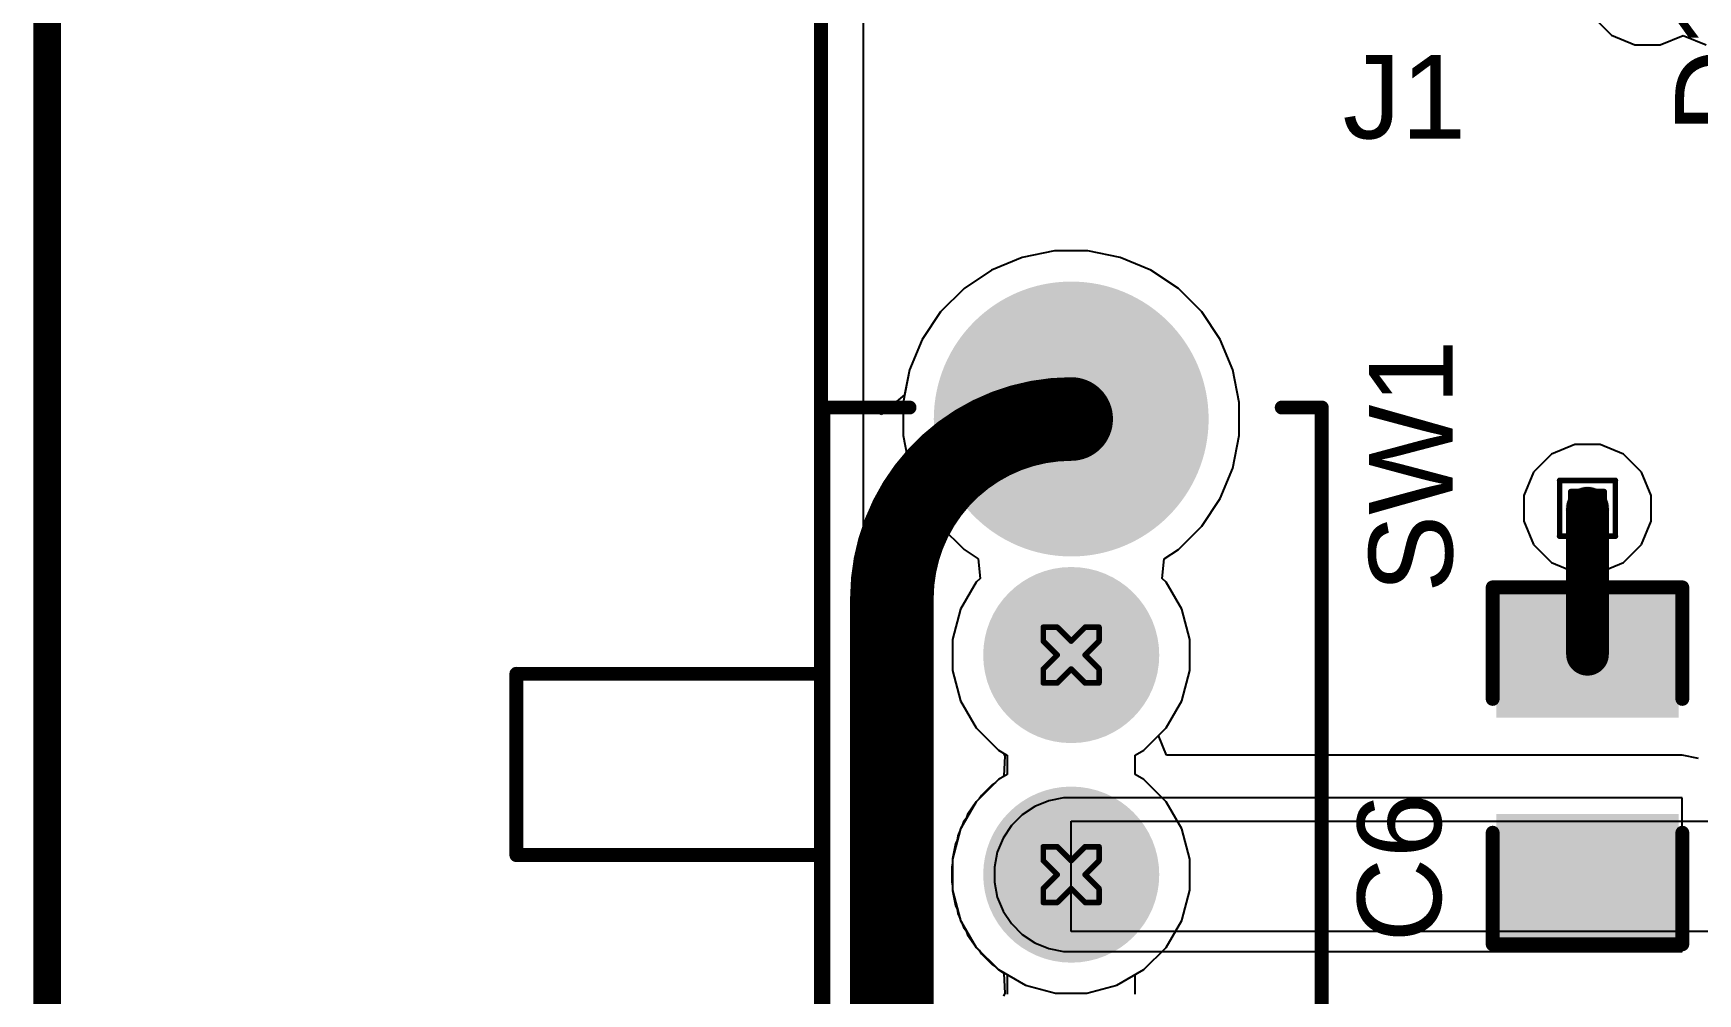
# Model space of a CAD drawing. Header units: inches. Extents: x -12 to 5357, y -8 to 5291.
# Drawn here: x -11.18 to 3.99, y 11.55 to 20.3 of the extents above; entities that cross this region are included whole.
import ezdxf

# ---------------------------------------------------------------- set-up
doc = ezdxf.new("R2010")
doc.units = ezdxf.units.IN
for name, color, linetype in [('Board Outline', 216, 'Continuous'), ('Bottom Layer', 5, 'Continuous'), ('Bottom Solder', 6, 'Continuous'), ('Dimension', 6, 'Continuous'), ('Drill Drawing', 1, 'Continuous'), ('Ground', 16, 'Continuous'), ('Multi-Layer', 9, 'Continuous'), ('Pad Holes', 156, 'Continuous'), ('Power', 76, 'Continuous'), ('Top Layer', 1, 'Continuous'), ('Top Overlay', 2, 'Continuous'), ('Top Paste', 8, 'Continuous'), ('Top Solder', 216, 'Continuous'), ('Via Holes', 16, 'Continuous')]:
    doc.layers.add(name, color=color, linetype=linetype)
doc.styles.add('Arial', font='', dxfattribs={"height": 0.2})
doc.styles.get('Arial').set_extended_font_data('Arial')

# ---------------------------------------------------------------- blocks, each defined once
blk = doc.blocks.new('SK_12D29_G060_24')
at = {"layer": 'Bottom Layer'}
h = blk.add_hatch(color=5, dxfattribs=at)
edge = h.paths.add_edge_path()
edge.add_arc((-4.15, 0), 1.15, 0, 360)
h = blk.add_hatch(color=5, dxfattribs=at)
edge = h.paths.add_edge_path()
edge.add_arc((4.15, 0), 1.15, 0, 360)
h = blk.add_hatch(color=5, dxfattribs=at)
edge = h.paths.add_edge_path()
edge.add_arc((-2, 0), 0.7, 0, 360)
h = blk.add_hatch(color=5, dxfattribs=at)
edge = h.paths.add_edge_path()
edge.add_arc((0, 0), 0.7, 0, 360)
h = blk.add_hatch(color=5, dxfattribs=at)
edge = h.paths.add_edge_path()
edge.add_arc((2, 0), 0.7, 0, 360)
at = {"layer": 'Bottom Solder'}
h = blk.add_hatch(color=6, dxfattribs=at)
edge = h.paths.add_edge_path()
edge.add_arc((-4.15, 0), 1.252, 0, 360)
h = blk.add_hatch(color=6, dxfattribs=at)
edge = h.paths.add_edge_path()
edge.add_arc((4.15, 0), 1.252, 0, 360)
h = blk.add_hatch(color=6, dxfattribs=at)
edge = h.paths.add_edge_path()
edge.add_arc((-2, 0), 0.802, 0, 360)
h = blk.add_hatch(color=6, dxfattribs=at)
edge = h.paths.add_edge_path()
edge.add_arc((0, 0), 0.802, 0, 360)
h = blk.add_hatch(color=6, dxfattribs=at)
edge = h.paths.add_edge_path()
edge.add_arc((2, 0), 0.802, 0, 360)
at = {"layer": 'Ground'}
h = blk.add_hatch(color=16, dxfattribs=at)
edge = h.paths.add_edge_path()
edge.add_arc((-4.15, 0), 1.15, 0, 360)
h = blk.add_hatch(color=16, dxfattribs=at)
edge = h.paths.add_edge_path()
edge.add_arc((4.15, 0), 1.15, 0, 360)
h = blk.add_hatch(color=16, dxfattribs=at)
edge = h.paths.add_edge_path()
edge.add_arc((-2, 0), 0.7, 0, 360)
h = blk.add_hatch(color=16, dxfattribs=at)
edge = h.paths.add_edge_path()
edge.add_arc((0, 0), 0.7, 0, 360)
h = blk.add_hatch(color=16, dxfattribs=at)
edge = h.paths.add_edge_path()
edge.add_arc((2, 0), 0.7, 0, 360)
at = {"layer": 'Multi-Layer'}
h = blk.add_hatch(color=9, dxfattribs=at)
edge = h.paths.add_edge_path()
edge.add_arc((-4.15, 0), 1.15, 0, 360)
h = blk.add_hatch(color=9, dxfattribs=at)
edge = h.paths.add_edge_path()
edge.add_arc((4.15, 0), 1.15, 0, 360)
h = blk.add_hatch(color=9, dxfattribs=at)
edge = h.paths.add_edge_path()
edge.add_arc((-2, 0), 0.7, 0, 360)
h = blk.add_hatch(color=9, dxfattribs=at)
edge = h.paths.add_edge_path()
edge.add_arc((0, 0), 0.7, 0, 360)
h = blk.add_hatch(color=9, dxfattribs=at)
edge = h.paths.add_edge_path()
edge.add_arc((2, 0), 0.7, 0, 360)
at = {"layer": 'Pad Holes'}
h = blk.add_hatch(color=7, dxfattribs=at)
edge = h.paths.add_edge_path()
edge.add_arc((-4.15, 0), 0.6, 0, 360)
h = blk.add_hatch(color=7, dxfattribs=at)
edge = h.paths.add_edge_path()
edge.add_arc((4.15, 0), 0.6, 0, 360)
h = blk.add_hatch(color=7, dxfattribs=at)
edge = h.paths.add_edge_path()
edge.add_arc((-2, 0), 0.45, 0, 360)
h = blk.add_hatch(color=7, dxfattribs=at)
edge = h.paths.add_edge_path()
edge.add_arc((0, 0), 0.45, 0, 360)
h = blk.add_hatch(color=7, dxfattribs=at)
edge = h.paths.add_edge_path()
edge.add_arc((2, 0), 0.45, 0, 360)
at = {"layer": 'Power'}
h = blk.add_hatch(color=76, dxfattribs=at)
edge = h.paths.add_edge_path()
edge.add_arc((-4.15, 0), 1.15, 0, 360)
h = blk.add_hatch(color=76, dxfattribs=at)
edge = h.paths.add_edge_path()
edge.add_arc((4.15, 0), 1.15, 0, 360)
h = blk.add_hatch(color=76, dxfattribs=at)
edge = h.paths.add_edge_path()
edge.add_arc((-2, 0), 0.7, 0, 360)
h = blk.add_hatch(color=76, dxfattribs=at)
edge = h.paths.add_edge_path()
edge.add_arc((0, 0), 0.7, 0, 360)
h = blk.add_hatch(color=76, dxfattribs=at)
edge = h.paths.add_edge_path()
edge.add_arc((2, 0), 0.7, 0, 360)
at = {"layer": 'Top Layer'}
h = blk.add_hatch(color=1, dxfattribs=at)
edge = h.paths.add_edge_path()
edge.add_arc((-4.15, 0), 1.15, 0, 360)
h = blk.add_hatch(color=1, dxfattribs=at)
edge = h.paths.add_edge_path()
edge.add_arc((4.15, 0), 1.15, 0, 360)
h = blk.add_hatch(color=1, dxfattribs=at)
edge = h.paths.add_edge_path()
edge.add_arc((-2, 0), 0.7, 0, 360)
h = blk.add_hatch(color=1, dxfattribs=at)
edge = h.paths.add_edge_path()
edge.add_arc((0, 0), 0.7, 0, 360)
h = blk.add_hatch(color=1, dxfattribs=at)
edge = h.paths.add_edge_path()
edge.add_arc((2, 0), 0.7, 0, 360)
at = {"layer": 'Top Solder'}
h = blk.add_hatch(color=216, dxfattribs=at)
edge = h.paths.add_edge_path()
edge.add_arc((-4.15, 0), 1.252, 0, 360)
h = blk.add_hatch(color=216, dxfattribs=at)
edge = h.paths.add_edge_path()
edge.add_arc((4.15, 0), 1.252, 0, 360)
h = blk.add_hatch(color=216, dxfattribs=at)
edge = h.paths.add_edge_path()
edge.add_arc((-2, 0), 0.802, 0, 360)
h = blk.add_hatch(color=216, dxfattribs=at)
edge = h.paths.add_edge_path()
edge.add_arc((0, 0), 0.802, 0, 360)
h = blk.add_hatch(color=216, dxfattribs=at)
edge = h.paths.add_edge_path()
edge.add_arc((2, 0), 0.802, 0, 360)
at = {"layer": 'Top Overlay'}
for points in [[(4.254, 2.283, 0.127, 0.127, 0), (-4.255, 2.283, 0.127, 0.127, 0)], [(-4.255, 1.918, 0.127, 0.127, 0), (-4.255, 2.283, 0.127, 0.127, 0)], [(4.254, 1.918, 0.127, 0.127, 0), (4.254, 2.283, 0.127, 0.127, 0)], [(-4.255, -2.258, 0.127, 0.127, 0), (-4.255, -1.473, 0.127, 0.127, 0)], [(4.254, -2.258, 0.127, 0.127, 0), (4.254, -1.473, 0.127, 0.127, 0)], [(4.254, -2.258, 0.127, 0.127, 0), (-4.255, -2.258, 0.127, 0.127, 0)], [(-1.829, -5.055, 0.127, 0.127, 0), (-1.829, -2.261, 0.127, 0.127, 0)], [(-0.178, -5.055, 0.127, 0.127, 0), (-0.178, -2.261, 0.127, 0.127, 0)], [(-0.178, -5.055, 0.127, 0.127, 0), (-1.829, -5.055, 0.127, 0.127, 0)]]:
    blk.add_lwpolyline(points, format="xyseb", dxfattribs=at)
for points in [[(-4.286, 2.283, 0.0635, 0.0635, 1), (-4.223, 2.283, 0.0635, 0.0635, 1)], [(-4.286, 2.283, 0.0635, 0.0635, 1), (-4.223, 2.283, 0.0635, 0.0635, 1)], [(4.223, 2.283, 0.0635, 0.0635, 1), (4.286, 2.283, 0.0635, 0.0635, 1)], [(4.223, 2.283, 0.0635, 0.0635, 1), (4.286, 2.283, 0.0635, 0.0635, 1)], [(-4.286, 1.918, 0.0635, 0.0635, 1), (-4.223, 1.918, 0.0635, 0.0635, 1)], [(4.223, 1.918, 0.0635, 0.0635, 1), (4.286, 1.918, 0.0635, 0.0635, 1)], [(-4.286, -1.473, 0.0635, 0.0635, 1), (-4.223, -1.473, 0.0635, 0.0635, 1)], [(4.223, -1.473, 0.0635, 0.0635, 1), (4.286, -1.473, 0.0635, 0.0635, 1)], [(-4.286, -2.258, 0.0635, 0.0635, 1), (-4.223, -2.258, 0.0635, 0.0635, 1)], [(-4.286, -2.258, 0.0635, 0.0635, 1), (-4.223, -2.258, 0.0635, 0.0635, 1)], [(-1.861, -2.261, 0.0635, 0.0635, 1), (-1.797, -2.261, 0.0635, 0.0635, 1)], [(-0.21, -2.261, 0.0635, 0.0635, 1), (-0.146, -2.261, 0.0635, 0.0635, 1)], [(4.223, -2.258, 0.0635, 0.0635, 1), (4.286, -2.258, 0.0635, 0.0635, 1)], [(4.223, -2.258, 0.0635, 0.0635, 1), (4.286, -2.258, 0.0635, 0.0635, 1)], [(-1.861, -5.055, 0.0635, 0.0635, 1), (-1.797, -5.055, 0.0635, 0.0635, 1)], [(-1.861, -5.055, 0.0635, 0.0635, 1), (-1.797, -5.055, 0.0635, 0.0635, 1)], [(-0.21, -5.055, 0.0635, 0.0635, 1), (-0.146, -5.055, 0.0635, 0.0635, 1)], [(-0.21, -5.055, 0.0635, 0.0635, 1), (-0.146, -5.055, 0.0635, 0.0635, 1)]]:
    blk.add_lwpolyline(points, format="xyseb", close=True, dxfattribs=at)
blk = doc.blocks.new('C___0805_119')
at = {"layer": 'Top Layer'}
for points in [[(-1.524, 0.762), (-0.508, 0.762), (-0.508, -0.762), (-1.524, -0.762)], [(0.508, 0.762), (1.524, 0.762), (1.524, -0.762), (0.508, -0.762)]]:
    blk.add_hatch(color=1, dxfattribs=at).paths.add_polyline_path(points)
at = {"layer": 'Top Paste'}
for points in [[(-1.524, 0.762), (-0.508, 0.762), (-0.508, -0.762), (-1.524, -0.762)], [(0.508, 0.762), (1.524, 0.762), (1.524, -0.762), (0.508, -0.762)]]:
    blk.add_hatch(color=8, dxfattribs=at).paths.add_polyline_path(points)
at = {"layer": 'Top Solder'}
for points in [[(-1.594, 0.832), (-0.438, 0.832), (-0.438, -0.832), (-1.594, -0.832)], [(0.438, 0.832), (1.594, 0.832), (1.594, -0.832), (0.438, -0.832)]]:
    blk.add_hatch(color=216, dxfattribs=at).paths.add_polyline_path(points)
at = {"layer": 'Top Overlay'}
for points in [[(-1.626, -0.864, 0.127, 0.127, 0), (-1.626, 0.864, 0.127, 0.127, 0)], [(-0.61, 0.864, 0.127, 0.127, 0), (-1.626, 0.864, 0.127, 0.127, 0)], [(1.626, 0.864, 0.127, 0.127, 0), (0.61, 0.864, 0.127, 0.127, 0)], [(1.626, -0.864, 0.127, 0.127, 0), (1.626, 0.864, 0.127, 0.127, 0)], [(-0.61, -0.864, 0.127, 0.127, 0), (-1.626, -0.864, 0.127, 0.127, 0)], [(1.626, -0.864, 0.127, 0.127, 0), (0.61, -0.864, 0.127, 0.127, 0)]]:
    blk.add_lwpolyline(points, format="xyseb", dxfattribs=at)
for points in [[(-1.657, 0.864, 0.0635, 0.0635, 1), (-1.594, 0.864, 0.0635, 0.0635, 1)], [(-1.657, 0.864, 0.0635, 0.0635, 1), (-1.594, 0.864, 0.0635, 0.0635, 1)], [(-0.641, 0.864, 0.0635, 0.0635, 1), (-0.578, 0.864, 0.0635, 0.0635, 1)], [(0.578, 0.864, 0.0635, 0.0635, 1), (0.641, 0.864, 0.0635, 0.0635, 1)], [(1.594, 0.864, 0.0635, 0.0635, 1), (1.657, 0.864, 0.0635, 0.0635, 1)], [(1.594, 0.864, 0.0635, 0.0635, 1), (1.657, 0.864, 0.0635, 0.0635, 1)], [(-1.657, -0.864, 0.0635, 0.0635, 1), (-1.594, -0.864, 0.0635, 0.0635, 1)], [(-1.657, -0.864, 0.0635, 0.0635, 1), (-1.594, -0.864, 0.0635, 0.0635, 1)], [(-0.641, -0.864, 0.0635, 0.0635, 1), (-0.578, -0.864, 0.0635, 0.0635, 1)], [(0.578, -0.864, 0.0635, 0.0635, 1), (0.641, -0.864, 0.0635, 0.0635, 1)], [(1.594, -0.864, 0.0635, 0.0635, 1), (1.657, -0.864, 0.0635, 0.0635, 1)], [(1.594, -0.864, 0.0635, 0.0635, 1), (1.657, -0.864, 0.0635, 0.0635, 1)]]:
    blk.add_lwpolyline(points, format="xyseb", close=True, dxfattribs=at)

msp = doc.modelspace()

# ---------------------------------------------------------------- hatches: boundary and pattern name
at = {"layer": 'Bottom Layer'}
h = msp.add_hatch(color=5, dxfattribs=at)
edge = h.paths.add_edge_path()
edge.add_arc((2.985, 15.971), 0.2, 0, 360)
at = {"layer": 'Ground'}
h = msp.add_hatch(color=16, dxfattribs=at)
edge = h.paths.add_edge_path()
edge.add_arc((2.985, 15.971), 0.2, 0, 360)
at = {"layer": 'Power'}
h = msp.add_hatch(color=76, dxfattribs=at)
edge = h.paths.add_edge_path()
edge.add_arc((2.985, 15.971), 0.2, 0, 360)
at = {"layer": 'Top Layer'}
h = msp.add_hatch(color=1, dxfattribs=at)
edge = h.paths.add_edge_path()
edge.add_arc((2.985, 15.971), 0.2, 0, 360)
at = {"layer": 'Via Holes'}
h = msp.add_hatch(color=7, dxfattribs=at)
edge = h.paths.add_edge_path()
edge.add_arc((2.985, 15.971), 0.1, 0, 360)

# ---------------------------------------------------------------- linework, layer by layer
at = {"layer": 'Board Outline'}
msp.add_lwpolyline([(-4, -1.46, 0.127, 0.127, 0), (-4, 55.438, 0.127, 0.127, 0)], format="xyseb", dxfattribs=at)
at = {"layer": 'Bottom Layer'}
for p, q in [((-3.611, -1.46), (-3.611, 20.468)), ((-2.166, 18.256), (-2.445, 18.141)), ((-1.87, 18.315), (-2.166, 18.256)), ((-1.569, 18.315), (-1.87, 18.315)), ((-1.273, 18.256), (-1.569, 18.315)), ((-0.994, 18.141), (-1.273, 18.256)), ((-2.445, 18.141), (-2.695, 17.973)), ((-0.743, 17.973), (-0.994, 18.141)), ((-2.695, 17.973), (-2.909, 17.76)), ((-0.53, 17.76), (-0.743, 17.973)), ((-2.909, 17.76), (-3.076, 17.509)), ((-0.363, 17.509), (-0.53, 17.76)), ((-3.076, 17.509), (-3.192, 17.231)), ((-0.247, 17.231), (-0.363, 17.509)), ((-3.192, 17.231), (-3.25, 16.935)), ((-0.188, 16.935), (-0.247, 17.231)), ((-3.25, 16.935), (-3.25, 16.633)), ((-0.188, 16.633), (-0.188, 16.935)), ((-3.25, 16.633), (-3.192, 16.337)), ((-0.247, 16.337), (-0.188, 16.633)), ((-3.192, 16.337), (-3.076, 16.059)), ((-0.363, 16.059), (-0.247, 16.337)), ((-3.076, 16.059), (-2.909, 15.808)), ((-0.53, 15.808), (-0.363, 16.059)), ((-2.909, 15.808), (-2.695, 15.595)), ((-0.743, 15.595), (-0.53, 15.808)), ((-2.695, 15.595), (-2.567, 15.509)), ((-2.567, 15.509), (-2.55, 15.332)), ((-0.889, 15.332), (-0.871, 15.509)), ((-0.871, 15.509), (-0.743, 15.595)), ((-2.55, 15.332), (-2.584, 15.298)), ((-0.854, 15.298), (-0.889, 15.332)), ((-2.584, 15.298), (-2.727, 15.051)), ((-0.712, 15.051), (-0.854, 15.298)), ((-2.727, 15.051), (-2.8, 14.776)), ((-0.638, 14.776), (-0.712, 15.051)), ((-2.8, 14.776), (-2.8, 14.492)), ((-0.638, 14.492), (-0.638, 14.776)), ((-2.8, 14.492), (-2.727, 14.217)), ((-0.712, 14.217), (-0.638, 14.492)), ((-2.727, 14.217), (-2.584, 13.97)), ((-0.854, 13.97), (-0.712, 14.217)), ((-2.584, 13.97), (-2.383, 13.769)), ((-1.056, 13.769), (-0.854, 13.97)), ((-2.383, 13.769), (-2.303, 13.723)), ((-2.303, 13.723), (-2.303, 13.545)), ((-1.135, 13.723), (-1.056, 13.769)), ((-1.135, 13.545), (-1.135, 13.723)), ((-2.383, 13.499), (-2.584, 13.298)), ((-2.303, 13.545), (-2.383, 13.499)), ((-1.056, 13.499), (-1.135, 13.545)), ((-0.854, 13.298), (-1.056, 13.499)), ((-2.584, 13.298), (-2.727, 13.051)), ((-0.712, 13.051), (-0.854, 13.298)), ((-2.727, 13.051), (-2.8, 12.776)), ((-0.638, 12.776), (-0.712, 13.051)), ((-2.8, 12.776), (-2.8, 12.492)), ((-0.638, 12.492), (-0.638, 12.776)), ((-2.8, 12.492), (-2.727, 12.217)), ((-0.712, 12.217), (-0.638, 12.492)), ((-2.727, 12.217), (-2.584, 11.97)), ((-0.854, 11.97), (-0.712, 12.217)), ((-2.584, 11.97), (-2.383, 11.769)), ((-1.056, 11.769), (-0.854, 11.97)), ((-2.383, 11.769), (-2.303, 11.723)), ((-2.303, 11.723), (-2.303, 11.545)), ((-1.135, 11.723), (-1.056, 11.769)), ((-1.135, 11.545), (-1.135, 11.723))]:
    msp.add_line(p, q, dxfattribs=at)
at = {"layer": 'Dimension'}
msp.add_lwpolyline([(-11.049, -1.46, 0.254, 0.254, 0), (-11.049, 22.495, 0.254, 0.254, 0)], format="xyseb", dxfattribs=at)
at = {"layer": 'Drill Drawing'}
for points in [[(-1.973, 16.784, 0.0508, 0.0508, 0), (-1.719, 17.038, 0.0508, 0.0508, 0)], [(-1.719, 17.038, 0.0508, 0.0508, 0), (-1.465, 16.784, 0.0508, 0.0508, 0)], [(-1.973, 16.784, 0.0508, 0.0508, 0), (-1.719, 16.53, 0.0508, 0.0508, 0)], [(-1.719, 16.53, 0.0508, 0.0508, 0), (-1.465, 16.784, 0.0508, 0.0508, 0)], [(2.731, 16.225, 0.0508, 0.0508, 0), (3.239, 16.225, 0.0508, 0.0508, 0)], [(2.731, 15.717, 0.0508, 0.0508, 0), (2.731, 16.225, 0.0508, 0.0508, 0)], [(3.239, 15.717, 0.0508, 0.0508, 0), (3.239, 16.225, 0.0508, 0.0508, 0)], [(2.833, 16.123, 0.0508, 0.0508, 0), (3.138, 16.123, 0.0508, 0.0508, 0)], [(2.833, 15.818, 0.0508, 0.0508, 0), (2.833, 16.123, 0.0508, 0.0508, 0)], [(3.138, 15.818, 0.0508, 0.0508, 0), (3.138, 16.123, 0.0508, 0.0508, 0)], [(2.833, 15.818, 0.0508, 0.0508, 0), (3.138, 15.818, 0.0508, 0.0508, 0)], [(2.731, 15.717, 0.0508, 0.0508, 0), (3.239, 15.717, 0.0508, 0.0508, 0)], [(-1.973, 14.761, 0.0508, 0.0508, 0), (-1.973, 14.888, 0.0508, 0.0508, 0)], [(-1.973, 14.888, 0.0508, 0.0508, 0), (-1.846, 14.888, 0.0508, 0.0508, 0)], [(-1.846, 14.888, 0.0508, 0.0508, 0), (-1.719, 14.761, 0.0508, 0.0508, 0)], [(-1.719, 14.761, 0.0508, 0.0508, 0), (-1.592, 14.888, 0.0508, 0.0508, 0)], [(-1.592, 14.888, 0.0508, 0.0508, 0), (-1.465, 14.888, 0.0508, 0.0508, 0)], [(-1.465, 14.761, 0.0508, 0.0508, 0), (-1.465, 14.888, 0.0508, 0.0508, 0)], [(-1.973, 14.761, 0.0508, 0.0508, 0), (-1.846, 14.634, 0.0508, 0.0508, 0)], [(-1.592, 14.634, 0.0508, 0.0508, 0), (-1.465, 14.761, 0.0508, 0.0508, 0)], [(-1.973, 14.507, 0.0508, 0.0508, 0), (-1.846, 14.634, 0.0508, 0.0508, 0)], [(-1.592, 14.634, 0.0508, 0.0508, 0), (-1.465, 14.507, 0.0508, 0.0508, 0)], [(-1.973, 14.38, 0.0508, 0.0508, 0), (-1.973, 14.507, 0.0508, 0.0508, 0)], [(-1.846, 14.38, 0.0508, 0.0508, 0), (-1.719, 14.507, 0.0508, 0.0508, 0)], [(-1.719, 14.507, 0.0508, 0.0508, 0), (-1.592, 14.38, 0.0508, 0.0508, 0)], [(-1.465, 14.38, 0.0508, 0.0508, 0), (-1.465, 14.507, 0.0508, 0.0508, 0)], [(-1.973, 14.38, 0.0508, 0.0508, 0), (-1.846, 14.38, 0.0508, 0.0508, 0)], [(-1.592, 14.38, 0.0508, 0.0508, 0), (-1.465, 14.38, 0.0508, 0.0508, 0)], [(-1.973, 12.761, 0.0508, 0.0508, 0), (-1.973, 12.888, 0.0508, 0.0508, 0)], [(-1.973, 12.888, 0.0508, 0.0508, 0), (-1.846, 12.888, 0.0508, 0.0508, 0)], [(-1.846, 12.888, 0.0508, 0.0508, 0), (-1.719, 12.761, 0.0508, 0.0508, 0)], [(-1.719, 12.761, 0.0508, 0.0508, 0), (-1.592, 12.888, 0.0508, 0.0508, 0)], [(-1.592, 12.888, 0.0508, 0.0508, 0), (-1.465, 12.888, 0.0508, 0.0508, 0)], [(-1.465, 12.761, 0.0508, 0.0508, 0), (-1.465, 12.888, 0.0508, 0.0508, 0)], [(-1.973, 12.761, 0.0508, 0.0508, 0), (-1.846, 12.634, 0.0508, 0.0508, 0)], [(-1.592, 12.634, 0.0508, 0.0508, 0), (-1.465, 12.761, 0.0508, 0.0508, 0)], [(-1.973, 12.507, 0.0508, 0.0508, 0), (-1.846, 12.634, 0.0508, 0.0508, 0)], [(-1.592, 12.634, 0.0508, 0.0508, 0), (-1.465, 12.507, 0.0508, 0.0508, 0)], [(-1.973, 12.38, 0.0508, 0.0508, 0), (-1.973, 12.507, 0.0508, 0.0508, 0)], [(-1.846, 12.38, 0.0508, 0.0508, 0), (-1.719, 12.507, 0.0508, 0.0508, 0)], [(-1.719, 12.507, 0.0508, 0.0508, 0), (-1.592, 12.38, 0.0508, 0.0508, 0)], [(-1.465, 12.38, 0.0508, 0.0508, 0), (-1.465, 12.507, 0.0508, 0.0508, 0)], [(-1.973, 12.38, 0.0508, 0.0508, 0), (-1.846, 12.38, 0.0508, 0.0508, 0)], [(-1.592, 12.38, 0.0508, 0.0508, 0), (-1.465, 12.38, 0.0508, 0.0508, 0)]]:
    msp.add_lwpolyline(points, format="xyseb", dxfattribs=at)
for points in [[(-1.732, 17.038, 0.0254, 0.0254, 1), (-1.707, 17.038, 0.0254, 0.0254, 1)], [(-1.732, 17.038, 0.0254, 0.0254, 1), (-1.707, 17.038, 0.0254, 0.0254, 1)], [(-1.986, 16.784, 0.0254, 0.0254, 1), (-1.961, 16.784, 0.0254, 0.0254, 1)], [(-1.986, 16.784, 0.0254, 0.0254, 1), (-1.961, 16.784, 0.0254, 0.0254, 1)], [(-1.478, 16.784, 0.0254, 0.0254, 1), (-1.453, 16.784, 0.0254, 0.0254, 1)], [(-1.478, 16.784, 0.0254, 0.0254, 1), (-1.453, 16.784, 0.0254, 0.0254, 1)], [(-1.732, 16.53, 0.0254, 0.0254, 1), (-1.707, 16.53, 0.0254, 0.0254, 1)], [(-1.732, 16.53, 0.0254, 0.0254, 1), (-1.707, 16.53, 0.0254, 0.0254, 1)], [(2.718, 16.225, 0.0254, 0.0254, 1), (2.744, 16.225, 0.0254, 0.0254, 1)], [(2.718, 16.225, 0.0254, 0.0254, 1), (2.744, 16.225, 0.0254, 0.0254, 1)], [(3.226, 16.225, 0.0254, 0.0254, 1), (3.252, 16.225, 0.0254, 0.0254, 1)], [(3.226, 16.225, 0.0254, 0.0254, 1), (3.252, 16.225, 0.0254, 0.0254, 1)], [(2.82, 16.123, 0.0254, 0.0254, 1), (2.845, 16.123, 0.0254, 0.0254, 1)], [(2.82, 16.123, 0.0254, 0.0254, 1), (2.845, 16.123, 0.0254, 0.0254, 1)], [(3.125, 16.123, 0.0254, 0.0254, 1), (3.15, 16.123, 0.0254, 0.0254, 1)], [(3.125, 16.123, 0.0254, 0.0254, 1), (3.15, 16.123, 0.0254, 0.0254, 1)], [(2.82, 15.818, 0.0254, 0.0254, 1), (2.845, 15.818, 0.0254, 0.0254, 1)], [(2.82, 15.818, 0.0254, 0.0254, 1), (2.845, 15.818, 0.0254, 0.0254, 1)], [(3.125, 15.818, 0.0254, 0.0254, 1), (3.15, 15.818, 0.0254, 0.0254, 1)], [(3.125, 15.818, 0.0254, 0.0254, 1), (3.15, 15.818, 0.0254, 0.0254, 1)], [(2.718, 15.717, 0.0254, 0.0254, 1), (2.744, 15.717, 0.0254, 0.0254, 1)], [(2.718, 15.717, 0.0254, 0.0254, 1), (2.744, 15.717, 0.0254, 0.0254, 1)], [(3.226, 15.717, 0.0254, 0.0254, 1), (3.252, 15.717, 0.0254, 0.0254, 1)], [(3.226, 15.717, 0.0254, 0.0254, 1), (3.252, 15.717, 0.0254, 0.0254, 1)], [(-1.986, 14.888, 0.0254, 0.0254, 1), (-1.961, 14.888, 0.0254, 0.0254, 1)], [(-1.986, 14.888, 0.0254, 0.0254, 1), (-1.961, 14.888, 0.0254, 0.0254, 1)], [(-1.859, 14.888, 0.0254, 0.0254, 1), (-1.834, 14.888, 0.0254, 0.0254, 1)], [(-1.859, 14.888, 0.0254, 0.0254, 1), (-1.834, 14.888, 0.0254, 0.0254, 1)], [(-1.605, 14.888, 0.0254, 0.0254, 1), (-1.58, 14.888, 0.0254, 0.0254, 1)], [(-1.605, 14.888, 0.0254, 0.0254, 1), (-1.58, 14.888, 0.0254, 0.0254, 1)], [(-1.478, 14.888, 0.0254, 0.0254, 1), (-1.453, 14.888, 0.0254, 0.0254, 1)], [(-1.478, 14.888, 0.0254, 0.0254, 1), (-1.453, 14.888, 0.0254, 0.0254, 1)], [(-1.986, 14.761, 0.0254, 0.0254, 1), (-1.961, 14.761, 0.0254, 0.0254, 1)], [(-1.986, 14.761, 0.0254, 0.0254, 1), (-1.961, 14.761, 0.0254, 0.0254, 1)], [(-1.732, 14.761, 0.0254, 0.0254, 1), (-1.707, 14.761, 0.0254, 0.0254, 1)], [(-1.732, 14.761, 0.0254, 0.0254, 1), (-1.707, 14.761, 0.0254, 0.0254, 1)], [(-1.478, 14.761, 0.0254, 0.0254, 1), (-1.453, 14.761, 0.0254, 0.0254, 1)], [(-1.478, 14.761, 0.0254, 0.0254, 1), (-1.453, 14.761, 0.0254, 0.0254, 1)], [(-1.859, 14.634, 0.0254, 0.0254, 1), (-1.834, 14.634, 0.0254, 0.0254, 1)], [(-1.859, 14.634, 0.0254, 0.0254, 1), (-1.834, 14.634, 0.0254, 0.0254, 1)], [(-1.605, 14.634, 0.0254, 0.0254, 1), (-1.58, 14.634, 0.0254, 0.0254, 1)], [(-1.605, 14.634, 0.0254, 0.0254, 1), (-1.58, 14.634, 0.0254, 0.0254, 1)], [(-1.986, 14.507, 0.0254, 0.0254, 1), (-1.961, 14.507, 0.0254, 0.0254, 1)], [(-1.986, 14.507, 0.0254, 0.0254, 1), (-1.961, 14.507, 0.0254, 0.0254, 1)], [(-1.732, 14.507, 0.0254, 0.0254, 1), (-1.707, 14.507, 0.0254, 0.0254, 1)], [(-1.732, 14.507, 0.0254, 0.0254, 1), (-1.707, 14.507, 0.0254, 0.0254, 1)], [(-1.478, 14.507, 0.0254, 0.0254, 1), (-1.453, 14.507, 0.0254, 0.0254, 1)], [(-1.478, 14.507, 0.0254, 0.0254, 1), (-1.453, 14.507, 0.0254, 0.0254, 1)], [(-1.986, 14.38, 0.0254, 0.0254, 1), (-1.961, 14.38, 0.0254, 0.0254, 1)], [(-1.986, 14.38, 0.0254, 0.0254, 1), (-1.961, 14.38, 0.0254, 0.0254, 1)], [(-1.859, 14.38, 0.0254, 0.0254, 1), (-1.834, 14.38, 0.0254, 0.0254, 1)], [(-1.859, 14.38, 0.0254, 0.0254, 1), (-1.834, 14.38, 0.0254, 0.0254, 1)], [(-1.605, 14.38, 0.0254, 0.0254, 1), (-1.58, 14.38, 0.0254, 0.0254, 1)], [(-1.605, 14.38, 0.0254, 0.0254, 1), (-1.58, 14.38, 0.0254, 0.0254, 1)], [(-1.478, 14.38, 0.0254, 0.0254, 1), (-1.453, 14.38, 0.0254, 0.0254, 1)], [(-1.478, 14.38, 0.0254, 0.0254, 1), (-1.453, 14.38, 0.0254, 0.0254, 1)], [(-1.986, 12.888, 0.0254, 0.0254, 1), (-1.961, 12.888, 0.0254, 0.0254, 1)], [(-1.986, 12.888, 0.0254, 0.0254, 1), (-1.961, 12.888, 0.0254, 0.0254, 1)], [(-1.859, 12.888, 0.0254, 0.0254, 1), (-1.834, 12.888, 0.0254, 0.0254, 1)], [(-1.859, 12.888, 0.0254, 0.0254, 1), (-1.834, 12.888, 0.0254, 0.0254, 1)], [(-1.605, 12.888, 0.0254, 0.0254, 1), (-1.58, 12.888, 0.0254, 0.0254, 1)], [(-1.605, 12.888, 0.0254, 0.0254, 1), (-1.58, 12.888, 0.0254, 0.0254, 1)], [(-1.478, 12.888, 0.0254, 0.0254, 1), (-1.453, 12.888, 0.0254, 0.0254, 1)], [(-1.478, 12.888, 0.0254, 0.0254, 1), (-1.453, 12.888, 0.0254, 0.0254, 1)], [(-1.986, 12.761, 0.0254, 0.0254, 1), (-1.961, 12.761, 0.0254, 0.0254, 1)], [(-1.986, 12.761, 0.0254, 0.0254, 1), (-1.961, 12.761, 0.0254, 0.0254, 1)], [(-1.732, 12.761, 0.0254, 0.0254, 1), (-1.707, 12.761, 0.0254, 0.0254, 1)], [(-1.732, 12.761, 0.0254, 0.0254, 1), (-1.707, 12.761, 0.0254, 0.0254, 1)], [(-1.478, 12.761, 0.0254, 0.0254, 1), (-1.453, 12.761, 0.0254, 0.0254, 1)], [(-1.478, 12.761, 0.0254, 0.0254, 1), (-1.453, 12.761, 0.0254, 0.0254, 1)], [(-1.859, 12.634, 0.0254, 0.0254, 1), (-1.834, 12.634, 0.0254, 0.0254, 1)], [(-1.859, 12.634, 0.0254, 0.0254, 1), (-1.834, 12.634, 0.0254, 0.0254, 1)], [(-1.605, 12.634, 0.0254, 0.0254, 1), (-1.58, 12.634, 0.0254, 0.0254, 1)], [(-1.605, 12.634, 0.0254, 0.0254, 1), (-1.58, 12.634, 0.0254, 0.0254, 1)], [(-1.986, 12.507, 0.0254, 0.0254, 1), (-1.961, 12.507, 0.0254, 0.0254, 1)], [(-1.986, 12.507, 0.0254, 0.0254, 1), (-1.961, 12.507, 0.0254, 0.0254, 1)], [(-1.732, 12.507, 0.0254, 0.0254, 1), (-1.707, 12.507, 0.0254, 0.0254, 1)], [(-1.732, 12.507, 0.0254, 0.0254, 1), (-1.707, 12.507, 0.0254, 0.0254, 1)], [(-1.478, 12.507, 0.0254, 0.0254, 1), (-1.453, 12.507, 0.0254, 0.0254, 1)], [(-1.478, 12.507, 0.0254, 0.0254, 1), (-1.453, 12.507, 0.0254, 0.0254, 1)], [(-1.986, 12.38, 0.0254, 0.0254, 1), (-1.961, 12.38, 0.0254, 0.0254, 1)], [(-1.986, 12.38, 0.0254, 0.0254, 1), (-1.961, 12.38, 0.0254, 0.0254, 1)], [(-1.859, 12.38, 0.0254, 0.0254, 1), (-1.834, 12.38, 0.0254, 0.0254, 1)], [(-1.859, 12.38, 0.0254, 0.0254, 1), (-1.834, 12.38, 0.0254, 0.0254, 1)], [(-1.605, 12.38, 0.0254, 0.0254, 1), (-1.58, 12.38, 0.0254, 0.0254, 1)], [(-1.605, 12.38, 0.0254, 0.0254, 1), (-1.58, 12.38, 0.0254, 0.0254, 1)], [(-1.478, 12.38, 0.0254, 0.0254, 1), (-1.453, 12.38, 0.0254, 0.0254, 1)], [(-1.478, 12.38, 0.0254, 0.0254, 1), (-1.453, 12.38, 0.0254, 0.0254, 1)]]:
    msp.add_lwpolyline(points, format="xyseb", close=True, dxfattribs=at)
at = {"layer": 'Ground'}
for p, q in [((-3.611, 16.885), (-3.611, 20.468)), ((-2.166, 18.256), (-2.445, 18.141)), ((-1.87, 18.315), (-2.166, 18.256)), ((-1.569, 18.315), (-1.87, 18.315)), ((-1.273, 18.256), (-1.569, 18.315)), ((-0.994, 18.141), (-1.273, 18.256)), ((-2.445, 18.141), (-2.695, 17.973)), ((-0.743, 17.973), (-0.994, 18.141)), ((-2.695, 17.973), (-2.909, 17.76)), ((-0.53, 17.76), (-0.743, 17.973)), ((-2.909, 17.76), (-3.076, 17.509)), ((-0.363, 17.509), (-0.53, 17.76)), ((-3.076, 17.509), (-3.192, 17.231)), ((-0.247, 17.231), (-0.363, 17.509)), ((-3.192, 17.231), (-3.237, 17.004)), ((-0.188, 16.935), (-0.247, 17.231)), ((-3.237, 17.004), (-3.421, 16.853)), ((-3.444, 16.825), (-3.611, 16.885)), ((-3.421, 16.853), (-3.444, 16.825)), ((-0.188, 16.633), (-0.188, 16.935)), ((-0.247, 16.337), (-0.188, 16.633)), ((-0.363, 16.059), (-0.247, 16.337)), ((-0.53, 15.808), (-0.363, 16.059)), ((-0.743, 15.595), (-0.53, 15.808)), ((-0.889, 15.332), (-0.871, 15.509)), ((-0.871, 15.509), (-0.743, 15.595)), ((-0.854, 15.298), (-0.889, 15.332)), ((-0.712, 15.051), (-0.854, 15.298)), ((-0.638, 14.776), (-0.712, 15.051)), ((-0.638, 14.492), (-0.638, 14.776)), ((-0.712, 14.217), (-0.638, 14.492)), ((-0.854, 13.97), (-0.712, 14.217)), ((-1.056, 13.769), (-0.854, 13.97)), ((-1.135, 13.723), (-1.056, 13.769)), ((-1.135, 13.545), (-1.135, 13.723)), ((-1.056, 13.499), (-1.135, 13.545)), ((-0.854, 13.298), (-1.056, 13.499)), ((-0.712, 13.051), (-0.854, 13.298)), ((-0.638, 12.776), (-0.712, 13.051)), ((-0.638, 12.492), (-0.638, 12.776)), ((-0.712, 12.217), (-0.638, 12.492)), ((-0.854, 11.97), (-0.712, 12.217)), ((-1.056, 11.769), (-0.854, 11.97)), ((-1.135, 11.723), (-1.056, 11.769)), ((-1.135, 11.545), (-1.135, 11.723))]:
    msp.add_line(p, q, dxfattribs=at)
for points in [[(-3.353, 15.151, 0.762, 0.762, -0.414214), (-1.719, 16.784, 0.762, 0.762, 0)], [(-3.353, 10.117, 0.762, 0.762, 0), (-3.353, 15.151, 0.762, 0.762, 0)]]:
    msp.add_lwpolyline(points, format="xyseb", dxfattribs=at)
for points in [[(-1.91, 16.784, 0.381, 0.381, 1), (-1.529, 16.784, 0.381, 0.381, 1)], [(-3.543, 15.151, 0.381, 0.381, 1), (-3.162, 15.151, 0.381, 0.381, 1)], [(-3.543, 15.151, 0.381, 0.381, 1), (-3.162, 15.151, 0.381, 0.381, 1)]]:
    msp.add_lwpolyline(points, format="xyseb", close=True, dxfattribs=at)
at = {"layer": 'Power'}
for p, q in [((-3.611, 5.994), (-3.611, 20.468)), ((3.04, 20.443), (3.204, 20.279)), ((3.204, 20.279), (3.417, 20.191)), ((3.417, 20.191), (3.648, 20.191)), ((3.648, 20.191), (3.858, 20.278)), ((3.858, 20.278), (4.067, 20.191)), ((-2.166, 18.256), (-2.445, 18.141)), ((-1.87, 18.315), (-2.166, 18.256)), ((-1.569, 18.315), (-1.87, 18.315)), ((-1.273, 18.256), (-1.569, 18.315)), ((-0.994, 18.141), (-1.273, 18.256)), ((-2.445, 18.141), (-2.695, 17.973)), ((-0.743, 17.973), (-0.994, 18.141)), ((-2.695, 17.973), (-2.909, 17.76)), ((-0.53, 17.76), (-0.743, 17.973)), ((-2.909, 17.76), (-3.076, 17.509)), ((-0.363, 17.509), (-0.53, 17.76)), ((-3.076, 17.509), (-3.192, 17.231)), ((-0.247, 17.231), (-0.363, 17.509)), ((-3.192, 17.231), (-3.25, 16.935)), ((-0.188, 16.935), (-0.247, 17.231)), ((-3.25, 16.935), (-3.25, 16.633)), ((-0.188, 16.633), (-0.188, 16.935)), ((-3.25, 16.633), (-3.192, 16.337)), ((-0.247, 16.337), (-0.188, 16.633)), ((2.87, 16.552), (2.656, 16.463)), ((3.101, 16.552), (2.87, 16.552)), ((3.314, 16.463), (3.101, 16.552)), ((2.656, 16.463), (2.493, 16.3)), ((3.478, 16.3), (3.314, 16.463)), ((-3.192, 16.337), (-3.076, 16.059)), ((-0.363, 16.059), (-0.247, 16.337)), ((2.493, 16.3), (2.404, 16.086)), ((3.566, 16.086), (3.478, 16.3)), ((2.404, 16.086), (2.404, 15.855)), ((3.566, 15.855), (3.566, 16.086)), ((-3.076, 16.059), (-2.909, 15.808)), ((-0.53, 15.808), (-0.363, 16.059)), ((-2.909, 15.808), (-2.695, 15.595)), ((-0.743, 15.595), (-0.53, 15.808)), ((2.404, 15.855), (2.493, 15.642)), ((3.478, 15.642), (3.566, 15.855)), ((2.493, 15.642), (2.656, 15.478)), ((3.314, 15.478), (3.478, 15.642)), ((-2.695, 15.595), (-2.567, 15.509)), ((-2.567, 15.509), (-2.55, 15.332)), ((-0.889, 15.332), (-0.871, 15.509)), ((-0.871, 15.509), (-0.743, 15.595)), ((2.656, 15.478), (2.87, 15.39)), ((3.101, 15.39), (3.314, 15.478)), ((-2.55, 15.332), (-2.584, 15.298)), ((-0.854, 15.298), (-0.889, 15.332)), ((2.87, 15.39), (3.101, 15.39)), ((-2.584, 15.298), (-2.727, 15.051)), ((-0.712, 15.051), (-0.854, 15.298)), ((-2.727, 15.051), (-2.8, 14.776)), ((-0.638, 14.776), (-0.712, 15.051)), ((-2.8, 14.776), (-2.8, 14.492)), ((-0.638, 14.492), (-0.638, 14.776)), ((-2.8, 14.492), (-2.727, 14.217)), ((-0.712, 14.217), (-0.638, 14.492)), ((-2.727, 14.217), (-2.584, 13.97)), ((-0.854, 13.97), (-0.712, 14.217)), ((-2.584, 13.97), (-2.383, 13.769)), ((-1.056, 13.769), (-0.854, 13.97)), ((-2.383, 13.769), (-2.303, 13.723)), ((-2.303, 13.723), (-2.303, 13.545)), ((-1.135, 13.723), (-1.056, 13.769)), ((-1.135, 13.545), (-1.135, 13.723)), ((-2.383, 13.499), (-2.584, 13.298)), ((-2.303, 13.545), (-2.383, 13.499)), ((-1.056, 13.499), (-1.135, 13.545)), ((-0.854, 13.298), (-1.056, 13.499)), ((-2.584, 13.298), (-2.727, 13.051)), ((-0.712, 13.051), (-0.854, 13.298)), ((-2.727, 13.051), (-2.8, 12.776)), ((-0.638, 12.776), (-0.712, 13.051)), ((-2.8, 12.776), (-2.8, 12.492)), ((-0.638, 12.492), (-0.638, 12.776)), ((-2.8, 12.492), (-2.727, 12.217)), ((-0.712, 12.217), (-0.638, 12.492)), ((-2.727, 12.217), (-2.584, 11.97)), ((-0.854, 11.97), (-0.712, 12.217)), ((-2.584, 11.97), (-2.383, 11.769)), ((-1.056, 11.769), (-0.854, 11.97)), ((-2.383, 11.769), (-2.137, 11.627)), ((-1.302, 11.627), (-1.056, 11.769)), ((-2.137, 11.627), (-1.862, 11.553)), ((-1.862, 11.553), (-1.577, 11.553)), ((-1.577, 11.553), (-1.302, 11.627))]:
    msp.add_line(p, q, dxfattribs=at)
at = {"layer": 'Top Layer'}
for p, q in [((-3.611, -1.46), (-3.611, 20.468)), ((-2.166, 18.256), (-2.445, 18.141)), ((-1.87, 18.315), (-2.166, 18.256)), ((-1.569, 18.315), (-1.87, 18.315)), ((-1.273, 18.256), (-1.569, 18.315)), ((-0.994, 18.141), (-1.273, 18.256)), ((-2.445, 18.141), (-2.695, 17.973)), ((-0.743, 17.973), (-0.994, 18.141)), ((-2.695, 17.973), (-2.909, 17.76)), ((-0.53, 17.76), (-0.743, 17.973)), ((-2.909, 17.76), (-3.076, 17.509)), ((-0.363, 17.509), (-0.53, 17.76)), ((-3.076, 17.509), (-3.192, 17.231)), ((-0.247, 17.231), (-0.363, 17.509)), ((-3.192, 17.231), (-3.25, 16.935)), ((-0.188, 16.935), (-0.247, 17.231)), ((-3.25, 16.935), (-3.25, 16.633)), ((-0.188, 16.633), (-0.188, 16.935)), ((-3.25, 16.633), (-3.192, 16.337)), ((-0.247, 16.337), (-0.188, 16.633)), ((-3.192, 16.337), (-3.076, 16.059)), ((-0.363, 16.059), (-0.247, 16.337)), ((-3.076, 16.059), (-2.909, 15.808)), ((-0.53, 15.808), (-0.363, 16.059)), ((-2.909, 15.808), (-2.695, 15.595)), ((-0.743, 15.595), (-0.53, 15.808)), ((-2.695, 15.595), (-2.567, 15.509)), ((-2.567, 15.509), (-2.55, 15.332)), ((-0.889, 15.332), (-0.871, 15.509)), ((-0.871, 15.509), (-0.743, 15.595)), ((-2.55, 15.332), (-2.584, 15.298)), ((-0.854, 15.298), (-0.889, 15.332)), ((-2.584, 15.298), (-2.727, 15.051)), ((-0.712, 15.051), (-0.854, 15.298)), ((-2.727, 15.051), (-2.8, 14.776)), ((-0.638, 14.776), (-0.712, 15.051)), ((-2.8, 14.776), (-2.8, 14.492)), ((-0.638, 14.492), (-0.638, 14.776)), ((-2.8, 14.492), (-2.727, 14.217)), ((-0.712, 14.217), (-0.638, 14.492)), ((-2.727, 14.217), (-2.584, 13.97)), ((-0.854, 13.97), (-0.712, 14.217)), ((-2.584, 13.97), (-2.383, 13.769)), ((-0.924, 13.9), (-0.854, 13.97)), ((-0.851, 13.723), (-0.924, 13.9)), ((-2.383, 13.769), (-2.335, 13.741)), ((-2.335, 13.741), (-2.323, 13.713)), ((-2.323, 13.713), (-2.332, 13.534)), ((3.849, 13.723), (-0.851, 13.723)), ((3.997, 13.693), (3.849, 13.723)), ((-2.381, 13.501), (-2.409, 13.474)), ((-2.332, 13.534), (-2.381, 13.501)), ((-2.538, 13.355), (-2.559, 13.323)), ((-2.44, 13.452), (-2.538, 13.355)), ((-2.409, 13.474), (-2.44, 13.452)), ((-2.586, 13.296), (-2.663, 13.181)), ((-2.559, 13.323), (-2.586, 13.296)), ((-2.051, 13.254), (-2.166, 13.178)), ((-1.924, 13.307), (-2.051, 13.254)), ((-1.788, 13.334), (-1.924, 13.307)), ((-1.719, 13.334), (-1.788, 13.334)), ((3.849, 13.334), (-1.719, 13.334)), ((3.849, 11.934), (3.849, 13.334)), ((-2.727, 13.051), (-2.73, 13.038)), ((-2.72, 13.064), (-2.727, 13.051)), ((-2.699, 13.114), (-2.72, 13.064)), ((-2.677, 13.146), (-2.699, 13.114)), ((-2.663, 13.181), (-2.677, 13.146)), ((-2.263, 13.08), (-2.34, 12.966)), ((-2.166, 13.178), (-2.263, 13.08)), ((-1.719, 13.121), (5.297, 13.121)), ((-1.719, 12.117), (-1.719, 13.121)), ((-2.774, 12.914), (-2.8, 12.779)), ((-2.759, 12.949), (-2.774, 12.914)), ((-2.751, 12.987), (-2.759, 12.949)), ((-2.73, 13.038), (-2.751, 12.987)), ((-2.34, 12.966), (-2.393, 12.838)), ((-2.8, 12.741), (-2.808, 12.703)), ((-2.8, 12.779), (-2.8, 12.741)), ((-2.393, 12.838), (-2.419, 12.703)), ((-2.808, 12.703), (-2.808, 12.565)), ((-2.419, 12.703), (-2.419, 12.634)), ((-2.419, 12.634), (-2.419, 12.565)), ((-2.808, 12.565), (-2.8, 12.528)), ((-2.8, 12.528), (-2.8, 12.489)), ((-2.8, 12.489), (-2.774, 12.354)), ((-2.419, 12.565), (-2.393, 12.43)), ((-2.774, 12.354), (-2.759, 12.319)), ((-2.759, 12.319), (-2.751, 12.281)), ((-2.393, 12.43), (-2.34, 12.302)), ((-2.34, 12.302), (-2.263, 12.188)), ((-2.751, 12.281), (-2.73, 12.231)), ((-2.73, 12.231), (-2.727, 12.217)), ((-2.727, 12.217), (-2.72, 12.205)), ((-2.72, 12.205), (-2.699, 12.154)), ((-2.699, 12.154), (-2.677, 12.122)), ((-2.263, 12.188), (-2.166, 12.09)), ((-2.677, 12.122), (-2.663, 12.087)), ((-2.663, 12.087), (-2.586, 11.972)), ((-2.166, 12.09), (-2.051, 12.014)), ((-2.051, 12.014), (-1.924, 11.961)), ((5.297, 12.117), (-1.719, 12.117)), ((-2.586, 11.972), (-2.559, 11.945)), ((-2.559, 11.945), (-2.538, 11.913)), ((-2.538, 11.913), (-2.44, 11.816)), ((-1.924, 11.961), (-1.788, 11.934)), ((-1.788, 11.934), (-1.719, 11.934)), ((-1.719, 11.934), (-1.719, 11.934)), ((-1.719, 11.934), (3.849, 11.934)), ((-2.44, 11.816), (-2.409, 11.794)), ((-2.409, 11.794), (-2.381, 11.767)), ((-2.381, 11.767), (-2.332, 11.734)), ((-2.332, 11.734), (-2.323, 11.555)), ((-2.323, 11.555), (-2.335, 11.527))]:
    msp.add_line(p, q, dxfattribs=at)
msp.add_lwpolyline([(2.985, 14.641, 0.389, 0.389, 0), (2.985, 15.971, 0.389, 0.389, 0)], format="xyseb", dxfattribs=at)
for points in [[(2.888, 15.971, 0.195, 0.195, 1), (3.082, 15.971, 0.195, 0.195, 1)], [(2.888, 14.641, 0.195, 0.195, 1), (3.082, 14.641, 0.195, 0.195, 1)]]:
    msp.add_lwpolyline(points, format="xyseb", close=True, dxfattribs=at)

# ---------------------------------------------------------------- block references
at = {"rotation": 270}
for name, p in [('SK_12D29_G060_24', (-1.719, 12.634)), ('C___0805_119', (2.985, 13.625))]:
    msp.add_blockref(name, p, dxfattribs=at)

# ---------------------------------------------------------------- texts
at = {"layer": 'Top Overlay', "style": 'Arial'}
for s, p in [('D1', (4.545, 19.388)), ('SW1', (1.755, 15.201)), ('C6', (1.651, 12.017))]:
    msp.add_text(s, height=0.762, rotation=90, dxfattribs=at).set_placement(p)
msp.add_text('J1', height=0.762, dxfattribs=at).set_placement((0.754, 19.339))

doc.saveas('drawing.dxf')
